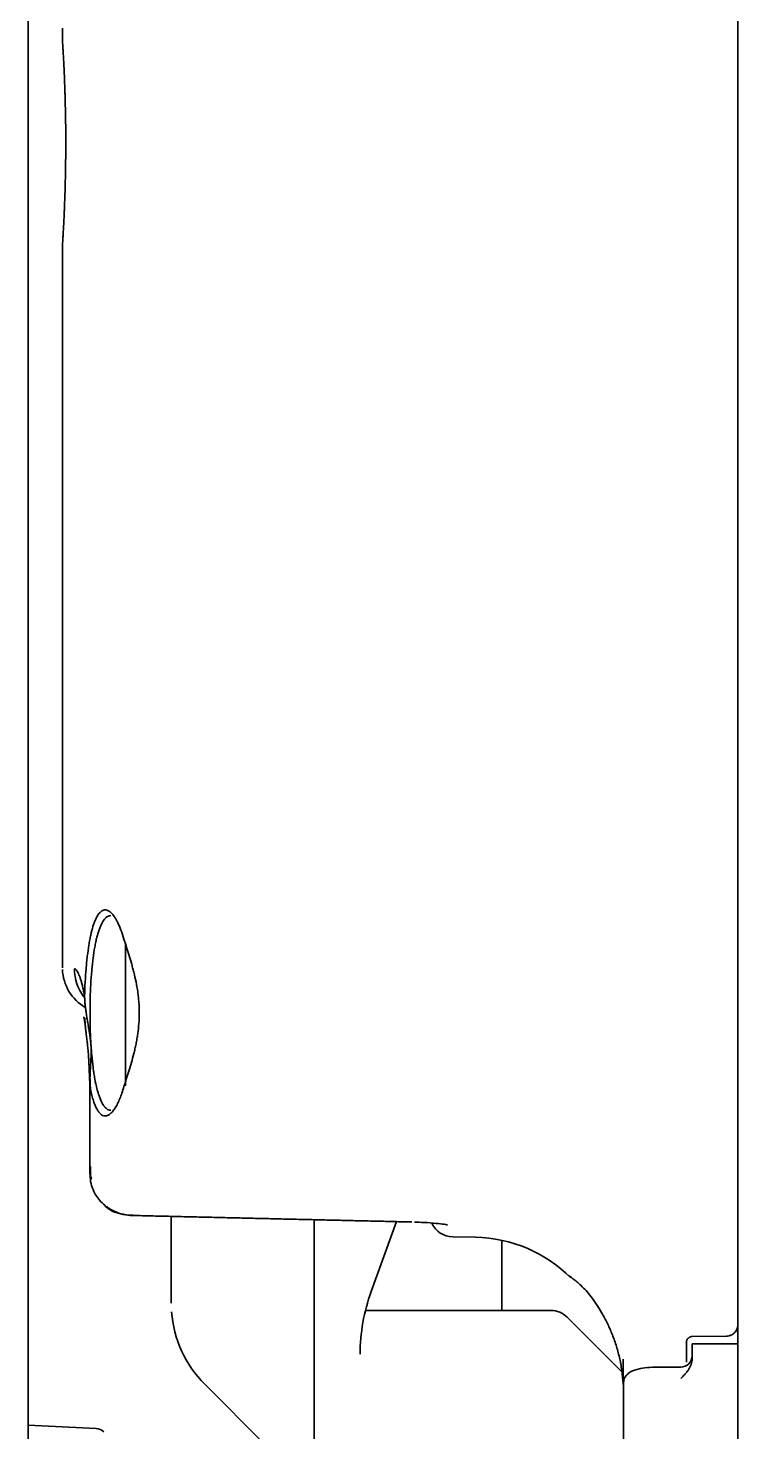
# Model space of a CAD drawing. Header units: inches. Extents: x 885 to 6823, y 710 to 5493.
# Drawn here: x 1033.6 to 1064.6, y 3225.6 to 3286.9 of the extents above; entities that cross this region are included whole.
import ezdxf

# ---------------------------------------------------------------- set-up
doc = ezdxf.new("R2010")
doc.units = ezdxf.units.IN
doc.layers.add('1', color=7, linetype='Continuous', true_color=0xffffff)

msp = doc.modelspace()

# ---------------------------------------------------------------- linework, layer by layer
at = {"layer": '1', "color": 7, "linetype": 'Continuous', "lineweight": 35}
for p, q in [((1064.639, 4020.256), (1064.639, 2355.056)), ((1064.639, 4020.256), (1064.639, 2355.056)), ((1033.639, 2380.856), (1033.639, 4018.856)), ((1035.139, 3286.869), (1035.139, 3286.347)), ((1035.139, 3277.364), (1035.139, 3245.826)), ((1037.889, 3240.678), (1037.889, 3246.852)), ((1038.253, 3235.007), (1038.259, 3235.014)), ((1039.889, 3234.969), (1039.889, 3231.177)), ((1046.139, 3226.355), (1046.139, 3234.823)), ((1048.621, 3231.681), (1049.734, 3234.739)), ((1052.187, 3234.073), (1053.182, 3234.056)), ((1054.328, 3230.86), (1054.328, 3233.933)), ((1056.475, 3230.856), (1048.37, 3230.856)), ((1059.555, 3228.189), (1057.182, 3230.563)), ((1064.139, 3229.737), (1062.639, 3229.719)), ((1062.389, 3229.09), (1062.389, 3229.459)), ((1064.639, 3229.407), (1062.639, 3229.407)), ((1062.639, 3228.907), (1062.639, 3229.407)), ((1059.627, 3228.737), (1059.627, 3227.658)), ((1062.639, 3228.907), (1062.639, 3228.749)), ((1062.139, 3228.383), (1061.139, 3228.383)), ((1042.028, 3226.967), (1041.353, 3227.641)), ((1059.627, 3227.658), (1059.639, 3227.574)), ((1059.639, 3219.098), (1059.639, 3227.671)), ((1042.028, 3226.967), (1043.328, 3225.667)), ((1046.139, 3226.355), (1046.139, 3223.356)), ((1036.613, 3225.7), (1033.639, 3225.856)), ((1043.328, 3225.667), (1045.345, 3223.649))]:
    msp.add_line(p, q, dxfattribs=at)
for centre, radius, start, end in [((1037.139, 3245.826), 2, 182.05599, 239.94573), ((1052.194, 3235.073), 1, 203.35342, 269.32734), ((1053.077, 3228.056), 6, 44.73938, 89), ((1056.139, 3228.945), 8, 160, 180), ((1044.889, 3231.177), 5, 184.30739, 225), ((1056.475, 3229.856), 1, 45, 90), ((1062.139, 3228.883), 0.5, 270, 0), ((1036.587, 3225.2), 0.5, 45, 87)]:
    msp.add_arc(centre, radius, start, end, dxfattribs=at)
msp.add_ellipse((1037.646, 3245.781), major_axis=(0.174, 1.992), ratio=0.992492, start_param=1.657411, end_param=2.317524, dxfattribs=at)
for points, knots in [([(1035.139, 3286.356), (1035.139, 3286.356), (1035.139, 3286.355), (1035.139, 3286.353), (1035.139, 3286.349), (1035.14, 3286.341), (1035.141, 3286.319), (1035.144, 3286.276), (1035.148, 3286.205), (1035.152, 3286.142), (1035.154, 3286.119), (1035.156, 3286.081), (1035.157, 3286.068), (1035.158, 3286.042), (1035.159, 3286.028), (1035.163, 3285.958), (1035.171, 3285.832), (1035.179, 3285.682), (1035.188, 3285.519), (1035.193, 3285.432), (1035.198, 3285.315), (1035.2, 3285.291), (1035.202, 3285.242), (1035.206, 3285.169), (1035.209, 3285.093), (1035.216, 3284.937), (1035.226, 3284.721), (1035.235, 3284.485), (1035.242, 3284.301), (1035.244, 3284.239), (1035.247, 3284.144), (1035.248, 3284.111), (1035.25, 3284.047), (1035.251, 3284.015), (1035.256, 3283.852), (1035.263, 3283.586), (1035.27, 3283.31), (1035.274, 3283.099), (1035.275, 3282.993), (1035.277, 3282.885), (1035.278, 3282.813), (1035.279, 3282.776), (1035.281, 3282.594), (1035.284, 3282.301), (1035.285, 3282.004), (1035.285, 3281.781), (1035.285, 3281.707), (1035.284, 3281.558), (1035.284, 3281.485), (1035.282, 3281.265), (1035.279, 3280.974), (1035.275, 3280.689), (1035.271, 3280.478), (1035.27, 3280.408), (1035.267, 3280.303), (1035.266, 3280.268), (1035.265, 3280.199), (1035.264, 3280.164), (1035.26, 3279.993), (1035.252, 3279.727), (1035.244, 3279.476), (1035.235, 3279.232), (1035.231, 3279.114), (1035.225, 3278.971), (1035.223, 3278.942), (1035.221, 3278.886), (1035.218, 3278.803), (1035.214, 3278.723), (1035.207, 3278.567), (1035.197, 3278.371), (1035.188, 3278.196), (1035.182, 3278.073), (1035.179, 3278.034), (1035.176, 3277.977), (1035.175, 3277.958), (1035.173, 3277.922), (1035.172, 3277.904), (1035.167, 3277.817), (1035.16, 3277.692), (1035.154, 3277.593), (1035.149, 3277.508), (1035.146, 3277.472), (1035.143, 3277.428), (1035.143, 3277.415), (1035.141, 3277.394), (1035.141, 3277.385), (1035.139, 3277.363), (1035.139, 3277.356), (1035.139, 3277.355)], [0, 0, 0, 0, 0.007781, 0.007781, 0.015594, 0.03122, 0.03122, 0.062471, 0.093722, 0.093722, 0.109347, 0.109347, 0.11716, 0.11716, 0.124973, 0.124973, 0.156224, 0.187475, 0.187475, 0.218726, 0.218726, 0.226538, 0.226538, 0.234351, 0.249977, 0.249977, 0.281228, 0.312479, 0.312479, 0.328104, 0.328104, 0.335917, 0.335917, 0.343729, 0.343729, 0.37498, 0.406231, 0.406231, 0.421857, 0.42967, 0.42967, 0.437482, 0.437482, 0.468733, 0.499984, 0.499984, 0.51561, 0.51561, 0.531235, 0.531235, 0.562486, 0.593737, 0.593737, 0.609363, 0.609363, 0.617176, 0.617176, 0.624988, 0.624988, 0.656239, 0.68749, 0.68749, 0.718741, 0.718741, 0.726554, 0.726554, 0.734367, 0.749992, 0.749992, 0.781243, 0.812494, 0.812494, 0.82812, 0.82812, 0.835932, 0.835932, 0.843745, 0.843745, 0.874996, 0.906247, 0.906247, 0.937498, 0.937498, 0.953124, 0.953124, 0.968749, 0.968749, 1, 1, 1, 1]), ([(1036.107, 3244.602), (1036.113, 3244.809), (1036.121, 3245.011), (1036.143, 3245.406), (1036.156, 3245.6), (1036.175, 3245.835), (1036.179, 3245.882), (1036.188, 3245.975), (1036.201, 3246.112), (1036.215, 3246.244), (1036.246, 3246.502), (1036.268, 3246.666), (1036.306, 3246.899), (1036.319, 3246.974), (1036.34, 3247.084), (1036.347, 3247.12), (1036.361, 3247.19), (1036.368, 3247.224), (1036.406, 3247.393), (1036.438, 3247.517), (1036.481, 3247.658), (1036.49, 3247.685), (1036.507, 3247.738), (1036.534, 3247.815), (1036.562, 3247.885), (1036.619, 3248.014), (1036.659, 3248.088), (1036.721, 3248.179), (1036.743, 3248.206), (1036.776, 3248.242), (1036.787, 3248.253), (1036.809, 3248.274), (1036.82, 3248.283), (1036.876, 3248.326), (1036.922, 3248.346), (1037.016, 3248.36), (1037.064, 3248.353), (1037.12, 3248.33), (1037.126, 3248.328), (1037.138, 3248.322), (1037.157, 3248.312), (1037.2, 3248.286), (1037.237, 3248.256), (1037.311, 3248.186), (1037.36, 3248.126), (1037.434, 3248.017), (1037.458, 3247.978), (1037.495, 3247.914), (1037.507, 3247.891), (1037.532, 3247.846), (1037.544, 3247.822), (1037.604, 3247.7), (1037.651, 3247.591), (1037.741, 3247.35), (1037.785, 3247.219), (1037.827, 3247.075)], [0, 0, 0, 0, 0.0625, 0.0625, 0.125, 0.125, 0.140625, 0.140625, 0.15625, 0.1875, 0.1875, 0.25, 0.25, 0.28125, 0.28125, 0.296875, 0.296875, 0.3125, 0.3125, 0.375, 0.375, 0.390625, 0.390625, 0.40625, 0.4375, 0.4375, 0.5, 0.5, 0.53125, 0.53125, 0.546875, 0.546875, 0.5625, 0.5625, 0.625, 0.625, 0.6875, 0.6875, 0.695313, 0.695313, 0.703125, 0.71875, 0.75, 0.75, 0.8125, 0.8125, 0.84375, 0.84375, 0.859375, 0.859375, 0.875, 0.875, 0.9375, 0.9375, 1, 1, 1, 1]), ([(1037.25, 3239.606), (1037.216, 3239.605), (1037.183, 3239.612), (1037.101, 3239.644), (1037.053, 3239.677), (1037.001, 3239.733), (1036.995, 3239.739), (1036.983, 3239.752), (1036.977, 3239.759), (1036.96, 3239.78), (1036.949, 3239.795), (1036.915, 3239.843), (1036.894, 3239.878), (1036.83, 3239.994), (1036.79, 3240.086), (1036.742, 3240.217), (1036.728, 3240.258), (1036.714, 3240.301), (1036.705, 3240.33), (1036.701, 3240.345), (1036.678, 3240.419), (1036.661, 3240.482), (1036.611, 3240.678), (1036.581, 3240.82), (1036.54, 3241.05), (1036.526, 3241.13), (1036.51, 3241.233), (1036.507, 3241.254), (1036.501, 3241.296), (1036.498, 3241.317), (1036.489, 3241.381), (1036.483, 3241.424), (1036.455, 3241.642), (1036.436, 3241.824), (1036.411, 3242.107), (1036.403, 3242.203), (1036.393, 3242.351), (1036.389, 3242.4), (1036.383, 3242.5), (1036.38, 3242.551), (1036.366, 3242.805), (1036.358, 3243.01), (1036.346, 3243.427), (1036.343, 3243.637), (1036.343, 3243.957), (1036.344, 3244.063), (1036.346, 3244.223), (1036.347, 3244.275), (1036.349, 3244.381), (1036.35, 3244.434), (1036.357, 3244.697), (1036.366, 3244.902), (1036.388, 3245.304), (1036.402, 3245.5), (1036.423, 3245.739), (1036.427, 3245.786), (1036.436, 3245.88), (1036.451, 3246.019), (1036.466, 3246.152), (1036.499, 3246.412), (1036.524, 3246.576), (1036.559, 3246.769), (1036.566, 3246.807), (1036.581, 3246.882), (1036.588, 3246.919), (1036.611, 3247.027), (1036.643, 3247.165), (1036.678, 3247.29), (1036.705, 3247.38), (1036.714, 3247.409), (1036.732, 3247.465), (1036.742, 3247.493), (1036.789, 3247.625), (1036.83, 3247.716), (1036.914, 3247.871), (1036.959, 3247.934), (1037.011, 3247.99), (1037.017, 3247.996), (1037.029, 3248.007), (1037.047, 3248.024), (1037.065, 3248.038), (1037.101, 3248.064), (1037.125, 3248.077), (1037.183, 3248.099), (1037.216, 3248.106), (1037.25, 3248.106)], [0, 0, 0, 0, 0.030998, 0.030998, 0.077893, 0.077893, 0.083755, 0.083755, 0.089617, 0.089617, 0.101341, 0.101341, 0.124789, 0.124789, 0.171684, 0.171684, 0.183408, 0.18927, 0.18927, 0.195132, 0.195132, 0.21858, 0.21858, 0.265476, 0.265476, 0.288923, 0.288923, 0.294785, 0.294785, 0.300647, 0.300647, 0.312371, 0.312371, 0.359267, 0.359267, 0.382714, 0.382714, 0.394438, 0.394438, 0.406162, 0.406162, 0.453058, 0.453058, 0.499953, 0.499953, 0.523401, 0.523401, 0.535125, 0.535125, 0.546849, 0.546849, 0.593744, 0.593744, 0.64064, 0.64064, 0.652364, 0.652364, 0.664087, 0.687535, 0.687535, 0.734431, 0.734431, 0.746155, 0.746155, 0.757878, 0.757878, 0.781326, 0.804774, 0.804774, 0.816498, 0.816498, 0.828222, 0.828222, 0.875117, 0.875117, 0.922013, 0.922013, 0.927875, 0.927875, 0.933737, 0.945461, 0.945461, 0.968908, 0.968908, 1, 1, 1, 1]), ([(1037.827, 3247.075), (1037.843, 3247.024), (1037.859, 3246.971), (1037.893, 3246.863), (1037.911, 3246.808), (1037.964, 3246.64), (1038.001, 3246.524), (1038.076, 3246.283), (1038.113, 3246.158), (1038.169, 3245.964), (1038.187, 3245.899), (1038.223, 3245.765), (1038.241, 3245.697), (1038.292, 3245.492), (1038.324, 3245.353), (1038.381, 3245.068), (1038.406, 3244.922), (1038.432, 3244.736), (1038.437, 3244.698), (1038.447, 3244.623), (1038.451, 3244.585), (1038.463, 3244.471), (1038.47, 3244.395), (1038.487, 3244.165), (1038.492, 3244.011), (1038.492, 3243.856)], [0, 0, 0, 0, 0.0625, 0.0625, 0.125, 0.125, 0.25, 0.25, 0.375, 0.375, 0.4375, 0.4375, 0.5, 0.5, 0.625, 0.625, 0.75, 0.75, 0.78125, 0.78125, 0.8125, 0.8125, 0.875, 0.875, 1, 1, 1, 1]), ([(1038.492, 3243.856), (1038.492, 3243.7), (1038.487, 3243.547), (1038.465, 3243.242), (1038.448, 3243.092), (1038.422, 3242.905), (1038.417, 3242.868), (1038.405, 3242.794), (1038.399, 3242.756), (1038.38, 3242.646), (1038.367, 3242.573), (1038.345, 3242.464), (1038.337, 3242.429), (1038.322, 3242.357), (1038.299, 3242.251), (1038.274, 3242.148), (1038.223, 3241.944), (1038.187, 3241.812), (1038.114, 3241.555), (1038.077, 3241.431), (1038.02, 3241.25), (1038.002, 3241.19), (1037.965, 3241.073), (1037.946, 3241.015), (1037.893, 3240.847), (1037.859, 3240.739), (1037.827, 3240.636)], [0, 0, 0, 0, 0.125, 0.125, 0.25, 0.25, 0.28125, 0.28125, 0.3125, 0.3125, 0.375, 0.375, 0.40625, 0.40625, 0.4375, 0.5, 0.5, 0.625, 0.625, 0.75, 0.75, 0.8125, 0.8125, 0.875, 0.875, 1, 1, 1, 1]), ([(1036.109, 3243.643), (1036.114, 3243.573), (1036.12, 3243.503), (1036.141, 3243.278), (1036.158, 3243.123), (1036.185, 3242.893), (1036.194, 3242.816), (1036.212, 3242.664), (1036.221, 3242.589), (1036.237, 3242.438), (1036.245, 3242.364), (1036.259, 3242.215), (1036.265, 3242.142), (1036.271, 3242.068)], [0, 0, 0, 0, 0.128793, 0.128793, 0.419196, 0.419196, 0.564397, 0.564397, 0.709598, 0.709598, 0.854799, 0.854799, 1, 1, 1, 1]), ([(1036.27, 3242.069), (1036.271, 3242.056), (1036.273, 3242.03), (1036.276, 3241.991), (1036.279, 3241.952), (1036.282, 3241.914), (1036.284, 3241.876), (1036.286, 3241.837), (1036.289, 3241.8), (1036.291, 3241.762), (1036.293, 3241.724), (1036.295, 3241.687), (1036.296, 3241.649), (1036.298, 3241.612), (1036.3, 3241.575), (1036.301, 3241.538), (1036.303, 3241.502), (1036.304, 3241.465), (1036.306, 3241.423), (1036.308, 3241.375), (1036.31, 3241.321), (1036.312, 3241.268), (1036.314, 3241.216), (1036.316, 3241.164), (1036.318, 3241.113), (1036.32, 3241.062), (1036.322, 3241.012), (1036.325, 3240.962), (1036.327, 3240.921), (1036.329, 3240.888), (1036.331, 3240.863), (1036.332, 3240.84), (1036.334, 3240.817), (1036.335, 3240.794), (1036.337, 3240.773), (1036.339, 3240.752), (1036.341, 3240.735), (1036.343, 3240.721), (1036.344, 3240.709), (1036.345, 3240.697), (1036.346, 3240.684), (1036.348, 3240.671), (1036.349, 3240.658), (1036.351, 3240.645), (1036.352, 3240.631), (1036.354, 3240.617), (1036.355, 3240.603), (1036.357, 3240.588), (1036.359, 3240.573), (1036.36, 3240.558), (1036.362, 3240.543), (1036.364, 3240.527), (1036.366, 3240.51), (1036.367, 3240.494), (1036.369, 3240.477), (1036.371, 3240.466), (1036.371, 3240.46)], [0, 0, 0, 0, 0.022709, 0.045345, 0.067918, 0.090435, 0.112907, 0.135341, 0.157746, 0.180131, 0.202504, 0.224874, 0.247249, 0.269632, 0.291985, 0.31431, 0.336615, 0.358908, 0.3812, 0.414447, 0.447401, 0.480077, 0.512489, 0.544649, 0.576572, 0.60827, 0.639755, 0.671039, 0.702132, 0.718076, 0.733741, 0.749134, 0.764264, 0.779136, 0.793761, 0.808146, 0.8223, 0.830501, 0.838823, 0.847268, 0.855837, 0.864531, 0.873351, 0.882299, 0.891375, 0.900581, 0.909918, 0.919386, 0.928987, 0.938722, 0.948592, 0.958598, 0.968741, 0.979021, 0.989441, 1, 1, 1, 1]), ([(1036.376, 3240.452), (1036.372, 3240.482), (1036.368, 3240.512), (1036.361, 3240.572), (1036.358, 3240.603), (1036.351, 3240.694), (1036.347, 3240.756), (1036.341, 3240.944), (1036.342, 3241.071), (1036.348, 3241.2)], [0, 0, 0, 0, 0.125, 0.125, 0.25, 0.25, 0.5, 0.5, 1, 1, 1, 1]), ([(1037.827, 3240.636), (1037.798, 3240.537), (1037.768, 3240.444), (1037.707, 3240.269), (1037.645, 3240.105), (1037.58, 3239.963), (1037.531, 3239.864), (1037.514, 3239.832), (1037.481, 3239.771), (1037.464, 3239.743), (1037.413, 3239.661), (1037.379, 3239.612), (1037.311, 3239.528), (1037.243, 3239.456), (1037.176, 3239.409), (1037.125, 3239.383), (1037.108, 3239.375), (1037.074, 3239.364), (1037.058, 3239.36), (1037.008, 3239.353), (1036.943, 3239.357), (1036.88, 3239.386), (1036.818, 3239.428), (1036.787, 3239.455), (1036.75, 3239.497), (1036.743, 3239.506), (1036.728, 3239.525), (1036.706, 3239.554), (1036.684, 3239.586), (1036.642, 3239.656), (1036.588, 3239.76), (1036.537, 3239.889), (1036.5, 3239.994), (1036.488, 3240.031), (1036.464, 3240.107), (1036.453, 3240.147), (1036.418, 3240.271), (1036.397, 3240.358), (1036.376, 3240.452)], [0, 0, 0, 0, 0.0625, 0.0625, 0.125, 0.1875, 0.1875, 0.21875, 0.21875, 0.25, 0.25, 0.3125, 0.3125, 0.375, 0.4375, 0.4375, 0.46875, 0.46875, 0.5, 0.5, 0.5625, 0.625, 0.625, 0.6875, 0.6875, 0.703125, 0.703125, 0.71875, 0.75, 0.75, 0.8125, 0.875, 0.875, 0.90625, 0.90625, 0.9375, 0.9375, 1, 1, 1, 1]), ([(1036.418, 3236.623), (1036.416, 3236.625), (1036.403, 3236.648), (1036.385, 3236.681), (1036.368, 3236.724), (1036.357, 3236.755), (1036.348, 3236.786), (1036.34, 3236.816), (1036.335, 3236.846), (1036.331, 3236.876), (1036.329, 3236.905), (1036.329, 3236.934), (1036.329, 3236.962), (1036.331, 3236.989), (1036.335, 3237.016), (1036.339, 3237.042), (1036.344, 3237.068), (1036.35, 3237.093), (1036.357, 3237.118), (1036.362, 3237.134), (1036.365, 3237.142)], [0, 0, 0, 0, 0.01262, 0.141911, 0.204919, 0.266664, 0.327148, 0.386375, 0.444346, 0.501064, 0.556531, 0.610752, 0.66373, 0.715465, 0.76596, 0.815214, 0.863235, 0.910032, 0.955617, 1, 1, 1, 1]), ([(1036.365, 3237.141), (1036.36, 3237.079), (1036.357, 3237.017), (1036.357, 3236.892), (1036.36, 3236.83), (1036.369, 3236.719), (1036.375, 3236.669), (1036.383, 3236.62)], [0, 0, 0, 0, 0.356189, 0.356189, 0.712378, 0.712378, 1, 1, 1, 1]), ([(1036.359, 3236.937), (1036.345, 3236.814), (1036.341, 3236.46), (1036.543, 3235.918), (1036.829, 3235.587), (1036.984, 3235.453)], [0, 0, 0, 0, 0.222971, 0.659147, 1, 1, 1, 1]), ([(1036.984, 3235.453), (1036.997, 3235.436), (1037.14, 3235.268), (1037.402, 3235.15), (1037.643, 3235.086), (1037.681, 3235.077)], [0, 0, 0, 0, 0.080789, 0.855165, 1, 1, 1, 1]), ([(1038.093, 3235.02), (1038.059, 3235.021), (1038.025, 3235.024), (1037.958, 3235.03), (1037.891, 3235.039), (1037.825, 3235.051), (1037.759, 3235.065), (1037.727, 3235.073), (1037.631, 3235.099), (1037.568, 3235.12), (1037.477, 3235.157), (1037.432, 3235.176), (1037.388, 3235.198), (1037.359, 3235.212), (1037.344, 3235.22), (1037.273, 3235.259), (1037.218, 3235.292), (1037.128, 3235.354), (1037.092, 3235.381), (1037.058, 3235.409)], [0, 0, 0, 0, 0.087639, 0.087639, 0.175277, 0.262916, 0.262916, 0.350554, 0.350554, 0.525831, 0.525831, 0.61347, 0.657289, 0.657289, 0.701109, 0.701109, 0.876386, 0.876386, 1, 1, 1, 1]), ([(1037.283, 3235.254), (1037.294, 3235.247), (1037.306, 3235.241), (1037.432, 3235.171), (1037.556, 3235.12), (1037.752, 3235.065), (1037.819, 3235.051), (1037.955, 3235.03), (1038.023, 3235.023), (1038.093, 3235.02)], [0, 0, 0, 0, 0.046938, 0.046938, 0.523469, 0.523469, 0.761735, 0.761735, 1, 1, 1, 1]), ([(1050.51, 3234.717), (1050.651, 3234.715), (1050.992, 3234.704), (1051.457, 3234.668), (1051.792, 3234.627), (1051.931, 3234.601), (1051.953, 3234.595), (1051.953, 3234.595)], [0, 0, 0, 0, 0.198246, 0.503525, 0.753899, 0.91418, 1, 1, 1, 1]), ([(1057.222, 3232.398), (1057.223, 3232.397), (1057.224, 3232.397), (1057.235, 3232.389), (1057.251, 3232.378), (1057.28, 3232.358), (1057.291, 3232.35), (1057.316, 3232.333), (1057.329, 3232.323), (1057.372, 3232.292), (1057.405, 3232.268), (1057.441, 3232.24)], [0, 0, 0, 0, 0.04451, 0.04451, 0.363007, 0.363007, 0.522255, 0.522255, 0.681503, 0.681503, 1, 1, 1, 1]), ([(1057.441, 3232.24), (1057.465, 3232.222), (1057.49, 3232.203), (1057.543, 3232.161), (1057.571, 3232.138), (1057.659, 3232.064), (1057.724, 3232.008), (1057.86, 3231.878), (1057.933, 3231.806), (1058.082, 3231.643), (1058.158, 3231.553), (1058.235, 3231.454)], [0, 0, 0, 0, 0.125, 0.125, 0.25, 0.25, 0.5, 0.5, 0.75, 0.75, 1, 1, 1, 1]), ([(1058.235, 3231.454), (1058.312, 3231.352), (1058.39, 3231.242), (1058.546, 3231.006), (1058.624, 3230.88), (1058.778, 3230.612), (1058.854, 3230.471), (1058.999, 3230.173), (1059.069, 3230.017), (1059.199, 3229.692), (1059.26, 3229.523), (1059.371, 3229.173), (1059.42, 3228.993), (1059.484, 3228.715), (1059.503, 3228.622), (1059.539, 3228.433), (1059.555, 3228.338), (1059.596, 3228.05), (1059.616, 3227.855), (1059.627, 3227.658)], [0, 0, 0, 0, 0.125, 0.125, 0.25, 0.25, 0.375, 0.375, 0.5, 0.5, 0.625, 0.625, 0.75, 0.75, 0.8125, 0.8125, 0.875, 0.875, 1, 1, 1, 1]), ([(1064.139, 3229.737), (1064.172, 3229.737), (1064.205, 3229.741), (1064.254, 3229.752), (1064.27, 3229.756), (1064.302, 3229.767), (1064.317, 3229.773), (1064.363, 3229.793), (1064.392, 3229.809), (1064.432, 3229.838), (1064.446, 3229.848), (1064.471, 3229.87), (1064.483, 3229.882), (1064.517, 3229.918), (1064.538, 3229.944), (1064.565, 3229.986), (1064.573, 3230.001), (1064.588, 3230.03), (1064.602, 3230.06), (1064.613, 3230.092), (1064.622, 3230.124), (1064.626, 3230.14), (1064.636, 3230.189), (1064.639, 3230.223), (1064.639, 3230.256)], [0, 0, 0, 0, 0.125, 0.125, 0.1875, 0.1875, 0.25, 0.25, 0.375, 0.375, 0.4375, 0.4375, 0.5, 0.5, 0.625, 0.625, 0.6875, 0.6875, 0.75, 0.8125, 0.8125, 0.875, 0.875, 1, 1, 1, 1]), ([(1062.389, 3229.09), (1062.389, 3229.062), (1062.389, 3229.034), (1062.389, 3228.979), (1062.389, 3228.951), (1062.389, 3228.898), (1062.389, 3228.872), (1062.389, 3228.823), (1062.389, 3228.8), (1062.389, 3228.755), (1062.389, 3228.735), (1062.389, 3228.698), (1062.389, 3228.681), (1062.389, 3228.651), (1062.389, 3228.625), (1062.389, 3228.608), (1062.389, 3228.602)], [0, 0, 0, 0, 0.125, 0.125, 0.25, 0.25, 0.375, 0.375, 0.5, 0.5, 0.625, 0.625, 0.75, 0.75, 0.875, 1, 1, 1, 1]), ([(1062.639, 3228.749), (1062.639, 3228.706), (1062.635, 3228.663), (1062.619, 3228.58), (1062.608, 3228.538), (1062.579, 3228.457), (1062.562, 3228.418), (1062.523, 3228.342), (1062.501, 3228.305), (1062.465, 3228.252), (1062.453, 3228.234), (1062.428, 3228.2), (1062.415, 3228.183), (1062.374, 3228.132), (1062.346, 3228.1), (1062.289, 3228.036), (1062.245, 3227.99), (1062.192, 3227.936), (1062.169, 3227.914), (1062.154, 3227.898), (1062.146, 3227.891), (1062.139, 3227.883)], [0, 0, 0, 0, 0.125, 0.125, 0.25, 0.25, 0.375, 0.375, 0.5, 0.5, 0.5625, 0.5625, 0.625, 0.625, 0.75, 0.75, 0.875, 0.9375, 0.96875, 0.96875, 1, 1, 1, 1]), ([(1061.139, 3228.383), (1061.137, 3228.383), (1060.985, 3228.39), (1060.667, 3228.366), (1060.237, 3228.299), (1059.948, 3228.208), (1059.725, 3227.989), (1059.644, 3227.813), (1059.645, 3227.707), (1059.649, 3227.671)], [0, 0, 0, 0, 0.002881, 0.21717, 0.438027, 0.716407, 0.839802, 0.946782, 1, 1, 1, 1])]:
    msp.add_open_spline(points, degree=3, knots=knots, dxfattribs=at)
for points, degree in [([(1035.66, 3245.781), (1035.675, 3245.78), (1035.703, 3245.769), (1035.747, 3245.729), (1035.792, 3245.665), (1035.838, 3245.578), (1035.884, 3245.467), (1035.93, 3245.335), (1035.976, 3245.181), (1036.021, 3245.007), (1036.065, 3244.815), (1036.093, 3244.675), (1036.107, 3244.602)], 3), ([(1036.175, 3243.856), (1036.166, 3243.92), (1036.148, 3244.047), (1036.127, 3244.237), (1036.112, 3244.423), (1036.108, 3244.543), (1036.107, 3244.602)], 3), ([(1036.348, 3241.2), (1036.351, 3241.27), (1036.359, 3241.408), (1036.372, 3241.611), (1036.384, 3241.802), (1036.392, 3241.984), (1036.394, 3242.157), (1036.391, 3242.323), (1036.383, 3242.486), (1036.368, 3242.653), (1036.346, 3242.828), (1036.318, 3243.013), (1036.285, 3243.21), (1036.249, 3243.417), (1036.211, 3243.633), (1036.187, 3243.78), (1036.175, 3243.856)], 3), ([(1036.07, 3243.68), (1036.13, 3243.449), (1036.165, 3243.019)], 2), ([(1036.343, 3240.991), (1036.336, 3238.964), (1036.329, 3236.936)], 2), ([(1036.339, 3239.923), (1036.334, 3238.43), (1036.329, 3236.938)], 2), ([(1038.069, 3235.015), (1038.254, 3235.01)], 1), ([(1038.259, 3235.014), (1038.203, 3235.016), (1038.148, 3235.017), (1038.093, 3235.02)], 3), ([(1038.253, 3235.007), (1044.322, 3234.865), (1050.391, 3234.724)], 2), ([(1062.389, 3229.459), (1062.389, 3229.472), (1062.391, 3229.496), (1062.398, 3229.533), (1062.411, 3229.568), (1062.428, 3229.6), (1062.45, 3229.63), (1062.476, 3229.656), (1062.505, 3229.678), (1062.536, 3229.696), (1062.569, 3229.709), (1062.604, 3229.717), (1062.627, 3229.719), (1062.639, 3229.719)], 3)]:
    msp.add_open_spline(points, degree=degree, dxfattribs=at)

doc.saveas('drawing.dxf')
